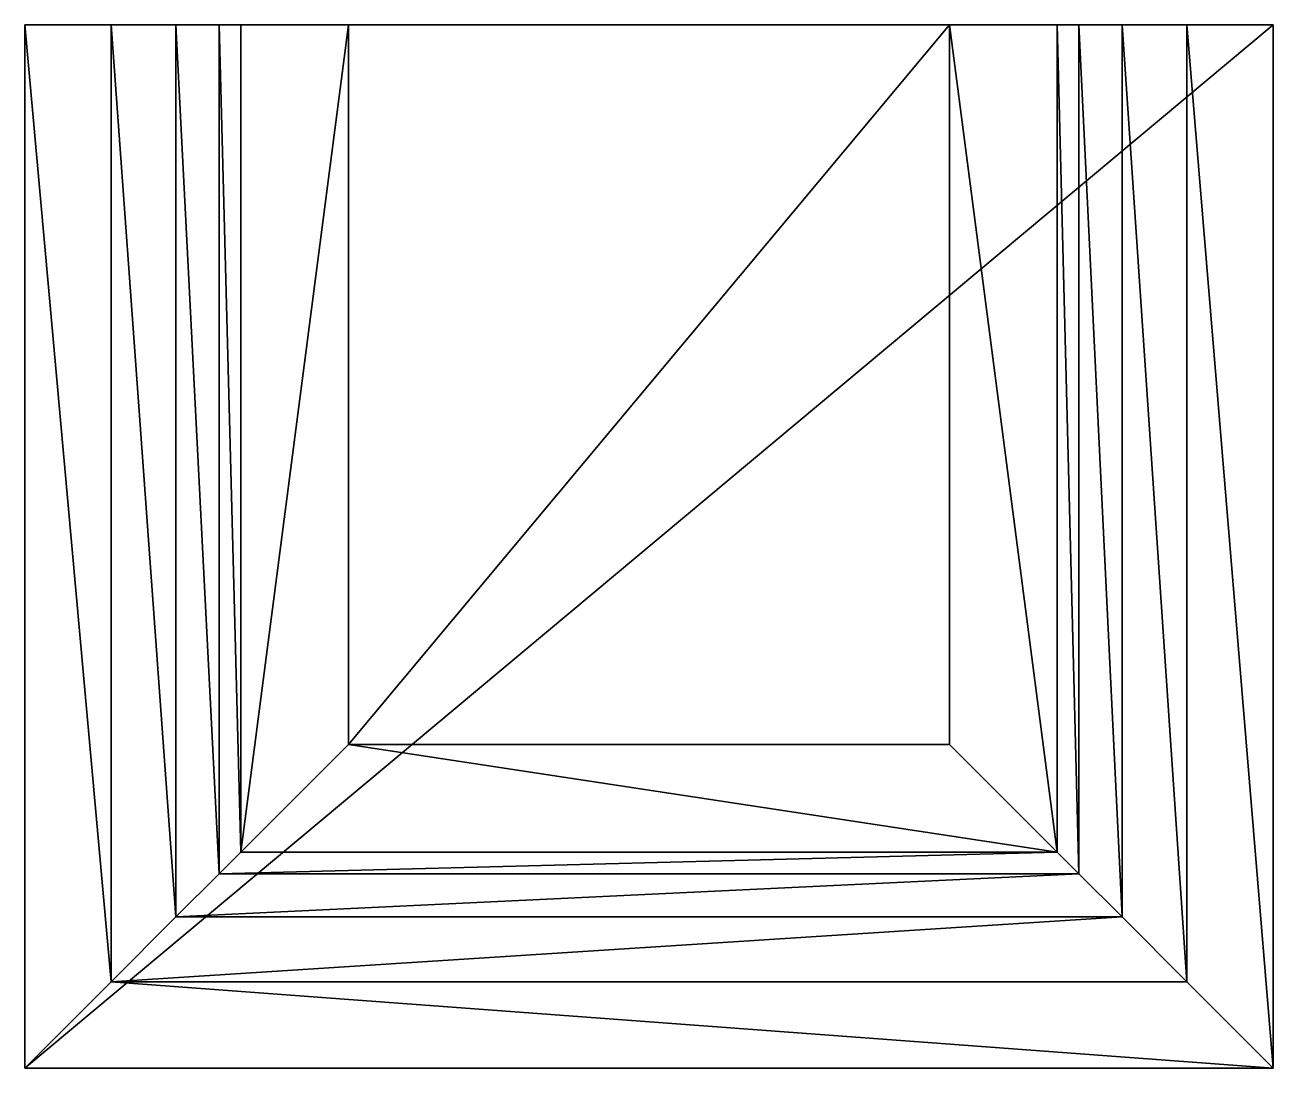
# Model space of a CAD drawing. Extents: x -0.087 to 0.087, y -0.145 to 0.
import ezdxf

# ---------------------------------------------------------------- set-up
doc = ezdxf.new("R2010")
doc.units = 0

msp = doc.modelspace()

# ---------------------------------------------------------------- meshes
mesh = msp.add_polyface()
corners = [(-0.04168, -0.10006, -0.045), (0.04189, -0.10006, -0.045), (-0.05668, -0.11506, -0.045), (0.05689, -0.11506, -0.045), (-0.05968, -0.11806, -0.033), (0.05989, -0.11806, -0.033), (-0.06568, -0.12406, -0.024), (0.06589, -0.12406, -0.024), (-0.07468, -0.13306, -0.018), (0.07489, -0.13306, -0.018), (-0.08668, -0.14506, -0.015), (0.08689, -0.14506, -0.015), (-0.08668, -0.14506, 0), (0.08689, -0.14506, 0), (0.05989, -0.00006, -0.033), (0.06589, -0.00006, -0.024), (0.07489, -0.00006, -0.018), (0.08689, -0.00006, -0.015), (0.08689, -0.00006, 0), (-0.04168, -0.00006, -0.045), (-0.05668, -0.00006, -0.045), (-0.05968, -0.00006, -0.033), (-0.06568, -0.00006, -0.024), (-0.07468, -0.00006, -0.018), (-0.08668, -0.00006, -0.015), (-0.08668, -0.00006, 0), (0.05689, -0.00006, -0.045), (0.04189, -0.00006, -0.045), (-0.04168, -0.00006, -0.165), (0.04189, -0.00006, -0.165), (-0.04168, -0.10006, -0.165), (0.04189, -0.10006, -0.165)]
mesh.append_faces([[corners[k] for k in face] for face in [(12, 10, 11), (12, 11, 13), (24, 23, 8), (24, 8, 10), (16, 17, 11), (16, 11, 9), (5, 3, 26), (5, 26, 14), (7, 5, 14), (7, 14, 15), (0, 1, 3), (0, 3, 2), (3, 1, 27), (3, 27, 26), (19, 0, 2), (19, 2, 20), (7, 9, 8), (7, 8, 6), (21, 20, 2), (21, 2, 4), (13, 11, 17), (13, 17, 18), (6, 8, 23), (6, 23, 22), (22, 21, 4), (22, 4, 6), (4, 2, 3), (4, 3, 5), (1, 0, 30), (1, 30, 31), (6, 4, 5), (6, 5, 7), (15, 16, 9), (15, 9, 7), (25, 24, 10), (25, 10, 12), (8, 9, 11), (8, 11, 10), (29, 31, 30), (29, 30, 28), (19, 27, 29), (19, 29, 28), (0, 19, 28), (0, 28, 30), (27, 1, 31), (27, 31, 29), (12, 13, 18), (12, 18, 25), (25, 18, 17), (25, 17, 24), (26, 27, 14), (21, 19, 20), (19, 21, 14), (19, 14, 27), (22, 15, 14), (22, 14, 21), (16, 15, 22), (16, 22, 23), (16, 23, 24), (16, 24, 17)]])

doc.saveas('drawing.dxf')
